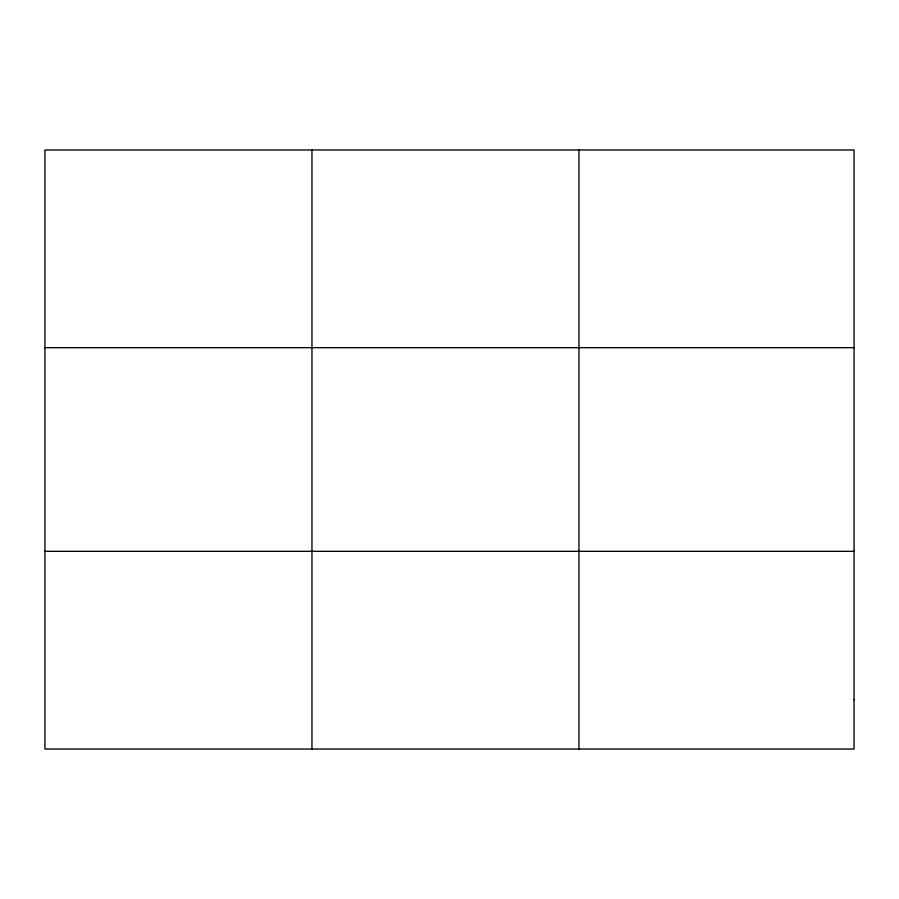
<?xml version="1.0" encoding="UTF-8"?>
<svg xmlns="http://www.w3.org/2000/svg" width="899" height="899" viewBox="0 0 899 899"><rect width="100%" height="100%" fill="white"/><g stroke="black" fill="none" stroke-linecap="round" stroke-linejoin="round"><path stroke-width="1.35" d="M311.953 749.024L311.953 149.976M578.956 749.024L578.956 149.976M44.95 347.666L854.05 347.666M44.95 551.334L854.05 551.334M854.05 699.602L854.05 749.024L44.95 749.024L44.95 149.976L854.05 149.976L854.05 699.602"/></g></svg>
